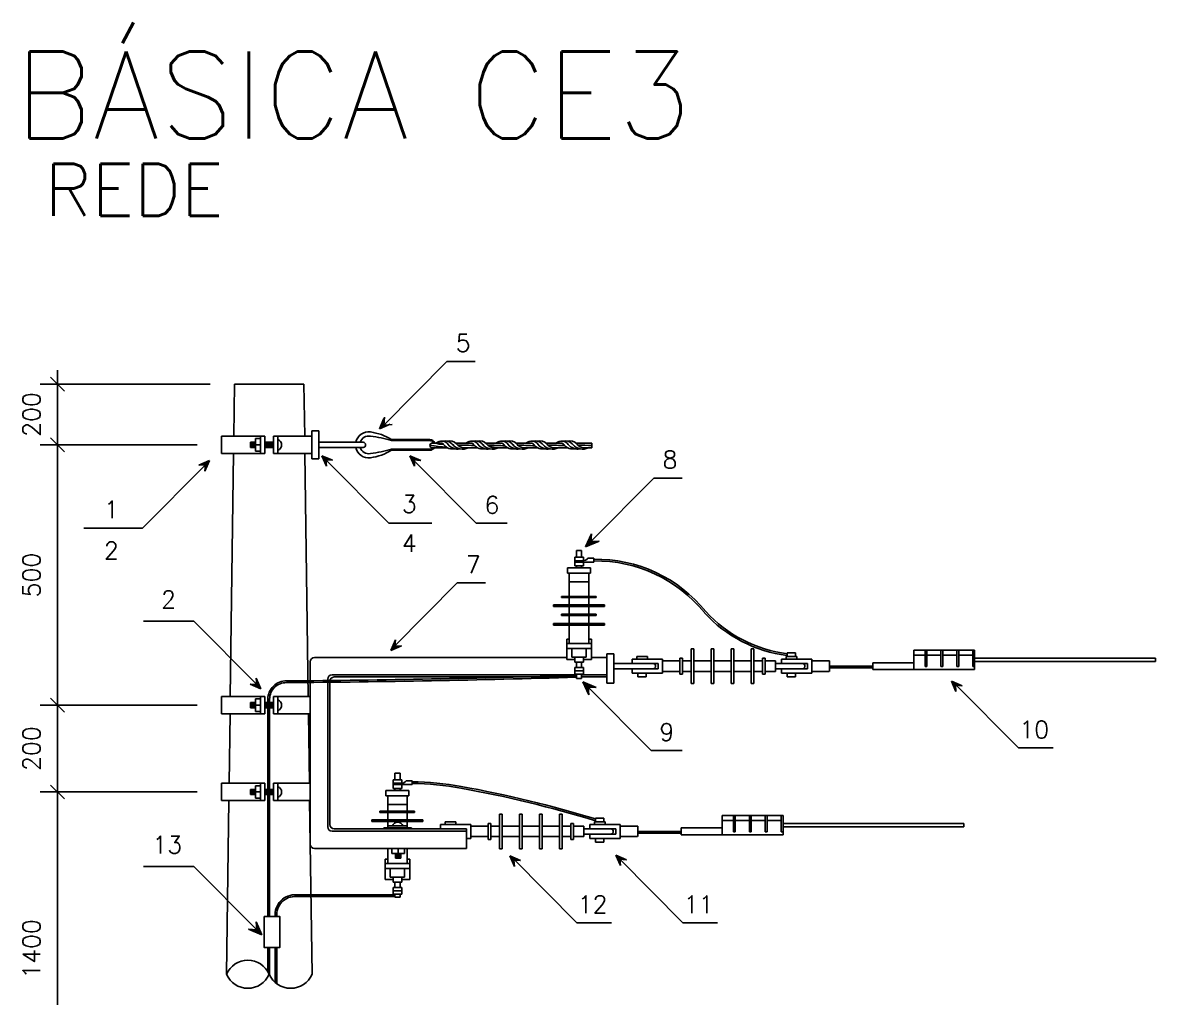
# Model space of a CAD drawing. Extents: x 9.58 to 15.68, y -1.51 to 4.23.
# Drawn here: x 12.417 to 15.679, y 1.421 to 4.229 of the extents above; entities that cross this region are included whole.
import ezdxf
from ezdxf.enums import TextEntityAlignment as Align

# ---------------------------------------------------------------- set-up
doc = ezdxf.new("R2010")
doc.units = 0
doc.header["$MEASUREMENT"] = 0
doc.layers.get('0').update_dxf_attribs({"linetype": 'CONTINUOUS'})
doc.layers.get('DEFPOINTS').update_dxf_attribs({"linetype": 'CONTINUOUS'})
doc.layers.add('DETALHES', color=4, linetype='CONTINUOUS')
doc.styles.add('ROMANC', font='romanc')
doc.styles.add('ROMANS', font='ROMANS.SHX')
doc.dimstyles.new('ARQUIT', dxfattribs={"dimtxt": 0.05, "dimasz": 0, "dimexe": 0.05, "dimexo": 0.07, "dimgap": 0.05, "dimtad": 1, "dimdec": 4, "dimzin": 5, "dimtxsty": 'ROMANC', "dimblk": 'DOT', "dimtsz": 0.02, "dimcen": 0.04, "dimclrd": 1, "dimclre": 1, "dimclrt": 2, "dimazin": 3, "dimtfac": 1, "dimtdec": 4, "dimtix": 1, "dimtmove": 0, "dimatfit": 3, "dimtolj": 1, "dimtzin": 5})

# ---------------------------------------------------------------- blocks, each defined once
blk = doc.blocks.new('*X0')
at = {"color": 0}
for p, q in [((13.725, 6.108), (13.725, 6.168)), ((13.744, 6.108), (13.744, 6.168)), ((13.762, 6.108), (13.762, 6.168)), ((13.781, 6.108), (13.781, 6.168)), ((13.8, 6.108), (13.8, 6.168))]:
    blk.add_line(p, q, dxfattribs=at)
blk = doc.blocks.new('*X1')
at = {"color": 0}
for p, q in [((13.556, 6.108), (13.556, 6.168)), ((13.575, 6.108), (13.575, 6.168)), ((13.594, 6.108), (13.594, 6.168))]:
    blk.add_line(p, q, dxfattribs=at)
blk = doc.blocks.new('*D11')
at = {"color": 1, "linetype": 'BYBLOCK'}
for p, q in [((12.5379, 3.1674), (12.4979, 3.2074)), ((12.5179, 3.1874), (12.5179, 3.2274)), ((12.9575, 3.1874), (12.4679, 3.1874)), ((12.5179, 3.1874), (12.5179, 3.0124)), ((12.92, 3.0124), (12.4679, 3.0124)), ((12.5379, 2.9924), (12.4979, 3.0324)), ((12.5179, 3.0124), (12.5179, 2.9724))]:
    blk.add_line(p, q, dxfattribs=at)
at = {"layer": 'DEFPOINTS', "color": 0, "linetype": 'BYBLOCK'}
for p in [(13.0275, 3.1874), (12.5179, 3.0124), (12.99, 3.0124)]:
    blk.add_point(p, dxfattribs=at)
at = {"color": 2, "linetype": 'BYBLOCK', "style": 'ROMANS'}
blk.add_text('200', height=0.05, rotation=90, dxfattribs=at).set_placement((12.4679, 3.0999), align=Align.CENTER)
blk = doc.blocks.new('_DOT')
at = {"color": 0, "linetype": 'BYBLOCK'}
blk.add_line((-0.5, 0), (-1, 0), dxfattribs=at)
at = {"color": 0, "linetype": 'BYBLOCK', "const_width": 0.5}
blk.add_lwpolyline([(-0.25, 0, 1), (0.25, 0, 1)], format="xyb", close=True, dxfattribs=at)
blk = doc.blocks.new('*D9')
at = {"color": 1, "linetype": 'BYBLOCK'}
for p, q in [((12.92, 3.0124), (12.4679, 3.0124)), ((12.5379, 2.9924), (12.4979, 3.0324)), ((12.5179, 3.0124), (12.5179, 2.2624)), ((12.92, 2.2624), (12.4679, 2.2624)), ((12.5379, 2.2424), (12.4979, 2.2824))]:
    blk.add_line(p, q, dxfattribs=at)
at = {"layer": 'DEFPOINTS', "color": 0, "linetype": 'BYBLOCK'}
for p in [(12.99, 3.0124), (12.5179, 2.2624), (12.99, 2.2624)]:
    blk.add_point(p, dxfattribs=at)
at = {"color": 2, "linetype": 'BYBLOCK', "style": 'ROMANS'}
blk.add_text('500', height=0.05, rotation=90, dxfattribs=at).set_placement((12.4679, 2.6374), align=Align.CENTER)
blk = doc.blocks.new('*D10')
at = {"color": 1, "linetype": 'BYBLOCK'}
for p, q in [((12.5179, 2.2624), (12.5179, 2.3024)), ((12.92, 2.2624), (12.4679, 2.2624)), ((12.5379, 2.2424), (12.4979, 2.2824)), ((12.5179, 2.2624), (12.5179, 2.0124)), ((12.5379, 1.9924), (12.4979, 2.0324)), ((12.92, 2.0124), (12.4679, 2.0124)), ((12.5179, 2.0124), (12.5179, 1.9724))]:
    blk.add_line(p, q, dxfattribs=at)
at = {"layer": 'DEFPOINTS', "color": 0, "linetype": 'BYBLOCK'}
for p in [(12.99, 2.2624), (12.5179, 2.0124), (12.99, 2.0124)]:
    blk.add_point(p, dxfattribs=at)
at = {"color": 2, "linetype": 'BYBLOCK', "style": 'ROMANS'}
blk.add_text('200', height=0.05, rotation=90, dxfattribs=at).set_placement((12.4679, 2.1374), align=Align.CENTER)
blk = doc.blocks.new('*D12')
at = {"color": 1, "linetype": 'BYBLOCK'}
for p, q in [((12.5379, 1.9924), (12.4979, 2.0324)), ((12.92, 2.0124), (12.4679, 2.0124)), ((12.5179, 2.0124), (12.5179, 1.1081)), ((12.5379, 1.0881), (12.4979, 1.1281)), ((12.8587, 1.1081), (12.4679, 1.1081))]:
    blk.add_line(p, q, dxfattribs=at)
at = {"layer": 'DEFPOINTS', "color": 0, "linetype": 'BYBLOCK'}
for p in [(12.99, 2.0124), (12.5179, 1.1081), (12.9287, 1.1081)]:
    blk.add_point(p, dxfattribs=at)
at = {"color": 2, "linetype": 'BYBLOCK', "style": 'ROMANS'}
blk.add_text('1400', height=0.05, rotation=90, dxfattribs=at).set_placement((12.4679, 1.5602), align=Align.CENTER)

msp = doc.modelspace()

# ---------------------------------------------------------------- linework, layer by layer
at = {"layer": 'DETALHES', "color": 2}
for p, q in [((13.6392, 3.25245), (13.45766, 3.06964)), ((13.72074, 3.25245), (13.6392, 3.25245)), ((13.02751, 3.18743), (13.02546, 3.03743)), ((13.02751, 3.18743), (13.22751, 3.18743)), ((13.22955, 3.03743), (13.22751, 3.18743)), ((13.44455, 3.05852), (13.45789, 3.08866)), ((13.44455, 3.05852), (13.47538, 3.0717)), ((13.45956, 3.09243), (13.45766, 3.06964)), ((13.45766, 3.06964), (13.48141, 3.07123)), ((13.08751, 3.01993), (13.07393, 3.01993)), ((13.07393, 3.01993), (13.07393, 3.00493)), ((13.08751, 3.00493), (13.07393, 3.00493)), ((13.08751, 3.03043), (13.08751, 2.99444)), ((13.08751, 3.03043), (13.10251, 3.03043)), ((13.08751, 3.01243), (13.10251, 3.01243)), ((13.14001, 3.01993), (13.11501, 3.01993)), ((13.14001, 3.00493), (13.11501, 3.00493)), ((13.02478, 2.98743), (13.01524, 2.28743)), ((13.08751, 2.99444), (13.10251, 2.99444)), ((13.23978, 2.28743), (13.23024, 2.98743)), ((13.27868, 2.98122), (13.30951, 2.96804)), ((13.27868, 2.98122), (13.29203, 2.95108)), ((13.47204, 2.7865), (13.2905, 2.96931)), ((13.2905, 2.96931), (13.30951, 2.96804)), ((13.29203, 2.95108), (13.2905, 2.96931)), ((13.53277, 2.98106), (13.5636, 2.96788)), ((13.53277, 2.98106), (13.54612, 2.95092)), ((13.72376, 2.7865), (13.54222, 2.96931)), ((13.5446, 2.96916), (13.5636, 2.96788)), ((13.54612, 2.95092), (13.5446, 2.96916)), ((12.76233, 2.77242), (12.94387, 2.95523)), ((12.95549, 2.96693), (12.92466, 2.95376)), ((12.94367, 2.95503), (12.92466, 2.95376)), ((12.95549, 2.96693), (12.94215, 2.93679)), ((12.94215, 2.93679), (12.94367, 2.95503)), ((14.23484, 2.91641), (14.05331, 2.7336)), ((14.31639, 2.91641), (14.23484, 2.91641)), ((12.5937, 2.77242), (12.76233, 2.77242)), ((13.59616, 2.7865), (13.47204, 2.7865)), ((13.8128, 2.7865), (13.72376, 2.7865)), ((14.03852, 2.71871), (14.05521, 2.75639)), ((14.05521, 2.75639), (14.05331, 2.7336)), ((14.03852, 2.71871), (14.07706, 2.73519)), ((14.05331, 2.7336), (14.07706, 2.73519)), ((13.66832, 2.61477), (13.48678, 2.43196)), ((13.74987, 2.61477), (13.66832, 2.61477)), ((14.09299, 2.55115), (13.94557, 2.55115)), ((13.94557, 2.55115), (13.94557, 2.54691)), ((14.09299, 2.54691), (13.94557, 2.54691)), ((14.06873, 2.57591), (13.96873, 2.57591)), ((13.96873, 2.57591), (13.96873, 2.57237)), ((14.06873, 2.57237), (13.96873, 2.57237)), ((14.06873, 2.57591), (14.06873, 2.57237)), ((14.09299, 2.55115), (14.09299, 2.54691)), ((14.06873, 2.52434), (13.96873, 2.52434)), ((13.96873, 2.52434), (13.96873, 2.52065)), ((14.06873, 2.52065), (13.96873, 2.52065)), ((14.06873, 2.52434), (14.06873, 2.52065)), ((12.76522, 2.50467), (12.91022, 2.50467)), ((12.91022, 2.50467), (13.09176, 2.32186)), ((14.09244, 2.49762), (13.94557, 2.49762)), ((13.94557, 2.49762), (13.94557, 2.49338)), ((14.09244, 2.49338), (13.94557, 2.49338)), ((14.09244, 2.49762), (14.09244, 2.49338)), ((13.47733, 2.42021), (13.49068, 2.45035)), ((13.49068, 2.45035), (13.48915, 2.43212)), ((13.47733, 2.42021), (13.50816, 2.43339)), ((13.48915, 2.43212), (13.50816, 2.43339)), ((14.34256, 2.42493), (14.34256, 2.32493)), ((14.34256, 2.42493), (14.35006, 2.42493)), ((14.35006, 2.42493), (14.35006, 2.32493)), ((14.40006, 2.42493), (14.40006, 2.32493)), ((14.40006, 2.42493), (14.40756, 2.42493)), ((14.40756, 2.42493), (14.40756, 2.32493)), ((14.45756, 2.42493), (14.46506, 2.42493)), ((14.45756, 2.42493), (14.45756, 2.32493)), ((14.46506, 2.42493), (14.46506, 2.32493)), ((14.51506, 2.42493), (14.52256, 2.42493)), ((14.51506, 2.42493), (14.51506, 2.32493)), ((14.52256, 2.42493), (14.52256, 2.32493)), ((15.01582, 2.42118), (15.01582, 2.37355)), ((15.02082, 2.37355), (15.02082, 2.42118)), ((15.06178, 2.42118), (15.06178, 2.37355)), ((15.06678, 2.37355), (15.06678, 2.42118)), ((15.10774, 2.42118), (15.10774, 2.37355)), ((15.11274, 2.37355), (15.11274, 2.42118)), ((15.1537, 2.42118), (15.1537, 2.37355)), ((14.31006, 2.39761), (14.31006, 2.35175)), ((14.31006, 2.39761), (14.31756, 2.39761)), ((14.31756, 2.39761), (14.31756, 2.35175)), ((14.54756, 2.39761), (14.54756, 2.35175)), ((14.55506, 2.39761), (14.54756, 2.39761)), ((14.55506, 2.39761), (14.55506, 2.35175)), ((14.9837, 2.40697), (15.01582, 2.40697)), ((15.02082, 2.40697), (15.06178, 2.40697)), ((15.06678, 2.40697), (15.10774, 2.40697)), ((15.11274, 2.40697), (15.1537, 2.40697)), ((14.31006, 2.35175), (14.31756, 2.35175)), ((14.55506, 2.35175), (14.54756, 2.35175)), ((15.01582, 2.37355), (15.02082, 2.37355)), ((15.06178, 2.37355), (15.06678, 2.37355)), ((15.10774, 2.37355), (15.11274, 2.37355)), ((15.1537, 2.37355), (15.1587, 2.37355)), ((13.09176, 2.32186), (13.07276, 2.32313)), ((13.10358, 2.30995), (13.07276, 2.32313)), ((13.09024, 2.34009), (13.09176, 2.32186)), ((13.10358, 2.30995), (13.09024, 2.34009)), ((14.03073, 2.32953), (14.06927, 2.31306)), ((14.03073, 2.32953), (14.04741, 2.29186)), ((14.34256, 2.32493), (14.35006, 2.32493)), ((14.40006, 2.32493), (14.40756, 2.32493)), ((14.45756, 2.32493), (14.46506, 2.32493)), ((14.51506, 2.32493), (14.52256, 2.32493)), ((15.09164, 2.33183), (15.12247, 2.31865)), ((15.09164, 2.33183), (15.10499, 2.30169)), ((15.28482, 2.13939), (15.10328, 2.3222)), ((15.10347, 2.31992), (15.12247, 2.31865)), ((15.10499, 2.30169), (15.10347, 2.31992)), ((14.22705, 2.13184), (14.04551, 2.31465)), ((14.04551, 2.31465), (14.06927, 2.31306)), ((14.04741, 2.29186), (14.04551, 2.31465)), ((13.08751, 2.26993), (13.07393, 2.26993)), ((13.07393, 2.26993), (13.07393, 2.25493)), ((13.08751, 2.25493), (13.07393, 2.25493)), ((13.08751, 2.28043), (13.08751, 2.24444)), ((13.08751, 2.28043), (13.10251, 2.28043)), ((13.08751, 2.26243), (13.10251, 2.26243)), ((13.14001, 2.26993), (13.11501, 2.26993)), ((13.14001, 2.25493), (13.11501, 2.25493)), ((13.01455, 2.23743), (13.01183, 2.03743)), ((13.08751, 2.24444), (13.10251, 2.24444)), ((13.24319, 2.03743), (13.24046, 2.23743)), ((14.31609, 2.13184), (14.22705, 2.13184)), ((15.38465, 2.13939), (15.28482, 2.13939)), ((13.08751, 2.03043), (13.10251, 2.03043)), ((13.08751, 2.03043), (13.08751, 1.99444)), ((13.07393, 2.01993), (13.07393, 2.00493)), ((13.08751, 2.01993), (13.07393, 2.01993)), ((13.08751, 2.00493), (13.07393, 2.00493)), ((13.08751, 2.01243), (13.10251, 2.01243)), ((13.08751, 1.99444), (13.10251, 1.99444)), ((13.14001, 2.01993), (13.11501, 2.01993)), ((13.14001, 2.00493), (13.11501, 2.00493)), ((13.01114, 1.98743), (13.00433, 1.48743)), ((13.25069, 1.48743), (13.24387, 1.98743)), ((13.57008, 1.93197), (13.42265, 1.93197)), ((13.42265, 1.93197), (13.42265, 1.92773)), ((13.57008, 1.92773), (13.42265, 1.92773)), ((13.54581, 1.95673), (13.44581, 1.95673)), ((13.44581, 1.95673), (13.44581, 1.95319)), ((13.54581, 1.95319), (13.44581, 1.95319)), ((13.54581, 1.95673), (13.54581, 1.95319)), ((13.57008, 1.93197), (13.57008, 1.92773)), ((13.79075, 1.94868), (13.79825, 1.94868)), ((13.79075, 1.94868), (13.79075, 1.84868)), ((13.79825, 1.94868), (13.79825, 1.84868)), ((13.84825, 1.94868), (13.85575, 1.94868)), ((13.84825, 1.94868), (13.84825, 1.84868)), ((13.85575, 1.94868), (13.85575, 1.84868)), ((13.90575, 1.94868), (13.90575, 1.84868)), ((13.90575, 1.94868), (13.91325, 1.94868)), ((13.91325, 1.94868), (13.91325, 1.84868)), ((13.96325, 1.94868), (13.96325, 1.84868)), ((13.96325, 1.94868), (13.97075, 1.94868)), ((13.97075, 1.94868), (13.97075, 1.84868)), ((14.43188, 1.93072), (14.464, 1.93072)), ((14.464, 1.94493), (14.464, 1.8973)), ((14.469, 1.8973), (14.469, 1.94493)), ((14.469, 1.93072), (14.50996, 1.93072)), ((14.50996, 1.94493), (14.50996, 1.8973)), ((14.51496, 1.8973), (14.51496, 1.94493)), ((14.51496, 1.93072), (14.55592, 1.93072)), ((14.55592, 1.94493), (14.55592, 1.8973)), ((14.56092, 1.8973), (14.56092, 1.94493)), ((14.56092, 1.93072), (14.60188, 1.93072)), ((14.60188, 1.94493), (14.60188, 1.8973)), ((13.75825, 1.92136), (13.75825, 1.8755)), ((13.75825, 1.92136), (13.76575, 1.92136)), ((13.76575, 1.92136), (13.76575, 1.8755)), ((14.00325, 1.92136), (13.99575, 1.92136)), ((13.99575, 1.92136), (13.99575, 1.8755)), ((14.00325, 1.92136), (14.00325, 1.8755)), ((14.464, 1.8973), (14.469, 1.8973)), ((14.50996, 1.8973), (14.51496, 1.8973)), ((14.55592, 1.8973), (14.56092, 1.8973)), ((14.60188, 1.8973), (14.60688, 1.8973)), ((13.75825, 1.8755), (13.76575, 1.8755)), ((14.00325, 1.8755), (13.99575, 1.8755)), ((13.48062, 1.83493), (13.48062, 1.84993)), ((13.48062, 1.83493), (13.5166, 1.83493)), ((13.49111, 1.83493), (13.49111, 1.82135)), ((13.49861, 1.83493), (13.49861, 1.84993)), ((13.50611, 1.83493), (13.50611, 1.82135)), ((13.5166, 1.83493), (13.5166, 1.84993)), ((13.79075, 1.84868), (13.79825, 1.84868)), ((13.82025, 1.82815), (13.85107, 1.81497)), ((13.82025, 1.82815), (13.83359, 1.798)), ((13.84825, 1.84868), (13.85575, 1.84868)), ((13.90575, 1.84868), (13.91325, 1.84868)), ((13.96325, 1.84868), (13.97075, 1.84868)), ((14.12519, 1.83043), (14.13854, 1.80028)), ((14.12519, 1.83043), (14.15602, 1.81725)), ((12.76522, 1.79814), (12.91022, 1.79814)), ((12.91022, 1.79814), (13.09176, 1.61532)), ((13.49111, 1.82135), (13.50611, 1.82135)), ((14.01342, 1.63571), (13.83188, 1.81852)), ((13.83207, 1.81624), (13.85107, 1.81497)), ((13.83359, 1.798), (13.83207, 1.81624)), ((14.31855, 1.63571), (14.13702, 1.81852)), ((14.13854, 1.80028), (14.13702, 1.81852)), ((14.13702, 1.81852), (14.15602, 1.81725)), ((13.10654, 1.60044), (13.08986, 1.63812)), ((13.08986, 1.63812), (13.09176, 1.61532)), ((14.11325, 1.63571), (14.01342, 1.63571)), ((14.41839, 1.63571), (14.31855, 1.63571)), ((13.10654, 1.60044), (13.068, 1.61691)), ((13.09176, 1.61532), (13.068, 1.61691))]:
    msp.add_line(p, q, dxfattribs=at)
at = {"layer": 'DETALHES', "color": 3}
for p, q in [((12.99001, 3.03743), (13.11501, 3.03743)), ((12.99001, 3.03743), (12.99001, 2.98743)), ((13.10251, 3.03743), (13.10251, 2.98743)), ((13.11501, 3.03743), (13.11501, 2.98743)), ((13.14001, 3.03743), (13.14001, 2.98743)), ((13.14001, 3.03743), (13.25, 3.03743)), ((13.15251, 3.03743), (13.15251, 2.98743)), ((13.25, 3.05243), (13.25, 2.97243)), ((13.25, 3.05243), (13.27, 3.05243)), ((13.27, 3.05243), (13.27, 2.97243)), ((13.27, 3.01993), (13.39751, 3.01993)), ((13.27, 3.00493), (13.39751, 3.00493)), ((13.48001, 3.02776), (13.58968, 3.02776)), ((13.48001, 3.02493), (13.58968, 3.02493)), ((13.62456, 3.01779), (13.59687, 3.01779)), ((13.64022, 3.00433), (13.59687, 3.00433)), ((13.71102, 3.01779), (13.66465, 3.01779)), ((13.72667, 3.00433), (13.68386, 3.00433)), ((13.79747, 3.01779), (13.75111, 3.01779)), ((13.81313, 3.00433), (13.77031, 3.00433)), ((13.88393, 3.01779), (13.83756, 3.01779)), ((13.89958, 3.00433), (13.85677, 3.00433)), ((13.97038, 3.01779), (13.92402, 3.01779)), ((13.98604, 3.00433), (13.94322, 3.00433)), ((14.05668, 3.01779), (14.01032, 3.01779)), ((14.05668, 3.00433), (14.0317, 3.00433)), ((14.05668, 3.01779), (14.05668, 3.00433)), ((12.99001, 2.98743), (13.11501, 2.98743)), ((13.14001, 2.98743), (13.25, 2.98743)), ((13.25, 2.97243), (13.27, 2.97243)), ((13.48001, 2.99993), (13.58968, 2.99993)), ((13.48001, 2.99711), (13.58904, 2.99711)), ((13.98648, 2.65776), (13.98648, 2.64276)), ((13.99148, 2.64276), (13.99148, 2.57591)), ((14.04773, 2.64276), (14.04773, 2.57591)), ((14.05273, 2.65776), (14.05273, 2.64276)), ((13.99148, 2.57237), (13.99148, 2.55115)), ((13.99148, 2.54691), (13.99148, 2.52434)), ((14.04773, 2.57237), (14.04773, 2.55115)), ((14.04773, 2.54691), (14.04773, 2.52434)), ((13.99148, 2.52065), (13.99148, 2.49762)), ((14.04773, 2.52065), (14.04773, 2.49762)), ((13.99148, 2.49338), (13.99148, 2.44059)), ((14.04773, 2.49338), (14.04773, 2.44059)), ((13.98398, 2.45309), (13.98398, 2.39385)), ((14.05523, 2.45309), (14.05523, 2.39385)), ((13.99898, 2.42559), (13.99898, 2.40059)), ((14.04023, 2.42559), (14.04023, 2.40059)), ((14.9837, 2.42118), (15.1587, 2.42118)), ((14.9837, 2.42118), (14.9837, 2.36493)), ((15.1587, 2.42118), (15.1587, 2.36493)), ((13.24575, 1.86243), (13.24575, 2.38743)), ((13.25825, 2.39993), (13.98398, 2.39993)), ((14.05523, 2.39993), (14.10006, 2.39993)), ((14.05523, 2.39993), (14.10006, 2.39993)), ((14.10006, 2.41063), (14.12006, 2.41063)), ((14.10006, 2.41063), (14.10006, 2.32633)), ((14.12006, 2.41063), (14.12006, 2.32633)), ((14.12006, 2.38243), (14.24756, 2.38243)), ((14.17256, 2.39493), (14.26006, 2.39493)), ((14.18588, 2.40296), (14.21631, 2.40296)), ((14.24756, 2.38243), (14.24756, 2.36743)), ((14.26006, 2.39493), (14.26006, 2.35493)), ((14.26006, 2.38993), (14.31006, 2.38993)), ((14.31756, 2.38993), (14.34256, 2.38993)), ((14.35006, 2.38993), (14.40006, 2.38993)), ((14.40756, 2.38993), (14.45756, 2.38993)), ((14.46506, 2.38993), (14.51506, 2.38993)), ((14.52256, 2.38993), (14.54756, 2.38993)), ((14.55506, 2.38993), (14.58506, 2.38993)), ((14.58506, 2.38993), (14.58506, 2.35993)), ((14.58506, 2.38243), (14.67757, 2.38243)), ((14.60257, 2.39493), (14.69007, 2.39493)), ((14.60257, 2.39493), (14.60257, 2.38243)), ((14.61588, 2.40296), (14.64632, 2.40296)), ((14.61588, 2.39493), (14.61588, 2.40296)), ((14.61897, 2.40296), (14.61897, 2.41349)), ((14.61897, 2.41349), (14.64323, 2.41349)), ((14.64323, 2.40296), (14.64323, 2.41349)), ((14.64632, 2.39493), (14.64632, 2.40296)), ((14.67757, 2.38243), (14.67757, 2.36743)), ((14.69007, 2.39493), (14.69007, 2.35493)), ((14.69007, 2.38993), (14.74037, 2.38993)), ((14.74037, 2.38993), (14.74037, 2.35993)), ((14.86537, 2.38493), (14.86537, 2.36493)), ((14.86537, 2.38493), (14.9837, 2.38493)), ((13.30825, 2.34993), (14.0121, 2.34993)), ((14.0271, 2.34993), (14.10006, 2.34993)), ((14.12006, 2.36743), (14.24756, 2.36743)), ((14.17256, 2.35493), (14.26006, 2.35493)), ((14.26006, 2.35993), (14.31006, 2.35993)), ((14.31756, 2.35993), (14.34256, 2.35993)), ((14.35006, 2.35993), (14.40006, 2.35993)), ((14.40756, 2.35993), (14.45756, 2.35993)), ((14.46506, 2.35993), (14.51506, 2.35993)), ((14.52256, 2.35993), (14.54756, 2.35993)), ((14.55506, 2.35993), (14.58506, 2.35993)), ((14.58506, 2.36743), (14.67757, 2.36743)), ((14.60257, 2.36743), (14.60257, 2.35493)), ((14.60257, 2.35493), (14.69007, 2.35493)), ((14.61897, 2.35493), (14.61897, 2.3444)), ((14.64323, 2.35493), (14.64323, 2.3444)), ((14.69007, 2.35993), (14.74007, 2.35993)), ((14.74037, 2.37493), (14.86537, 2.37493)), ((14.74037, 2.36993), (14.86537, 2.36993)), ((14.86537, 2.36493), (14.9837, 2.36493)), ((14.9837, 2.36493), (15.1587, 2.36493)), ((13.29575, 1.91243), (13.29575, 2.33743)), ((13.302, 1.91868), (13.302, 2.33118)), ((13.3145, 2.34368), (14.0121, 2.34368)), ((14.0271, 2.34368), (14.10006, 2.34368)), ((14.10006, 2.32633), (14.12006, 2.32633)), ((14.18897, 2.3444), (14.21322, 2.3444)), ((14.61897, 2.3444), (14.64323, 2.3444)), ((12.99001, 2.28743), (13.11501, 2.28743)), ((12.99001, 2.28743), (12.99001, 2.23743)), ((13.10251, 2.28743), (13.10251, 2.23743)), ((13.11501, 2.28743), (13.11501, 2.23743)), ((13.14001, 2.28743), (13.24575, 2.28743)), ((13.14001, 2.28743), (13.14001, 2.23743)), ((13.15251, 2.28743), (13.15251, 2.23743)), ((12.99001, 2.23743), (13.11501, 2.23743)), ((13.14001, 2.23743), (13.24575, 2.23743)), ((12.99001, 2.03743), (13.11501, 2.03743)), ((12.99001, 2.03743), (12.99001, 1.98743)), ((13.10251, 2.03743), (13.10251, 1.98743)), ((13.11501, 2.03743), (13.11501, 1.98743)), ((13.14001, 2.03743), (13.24575, 2.03743)), ((13.14001, 2.03743), (13.14001, 1.98743)), ((13.15251, 2.03743), (13.15251, 1.98743)), ((13.46356, 2.01656), (13.46356, 2.00156)), ((13.46856, 2.00156), (13.46856, 1.95673)), ((13.52481, 2.00156), (13.52481, 1.95673)), ((13.52981, 2.01656), (13.52981, 2.00156)), ((12.99001, 1.98743), (13.11501, 1.98743)), ((13.14001, 1.98743), (13.24575, 1.98743)), ((13.46856, 1.95319), (13.46856, 1.93197)), ((13.52481, 1.95319), (13.52481, 1.93197)), ((13.63406, 1.92671), (13.6645, 1.92671)), ((13.63406, 1.91868), (13.63406, 1.92671)), ((13.6645, 1.91868), (13.6645, 1.92671)), ((14.06407, 1.91868), (14.06407, 1.92671)), ((14.06407, 1.92671), (14.0945, 1.92671)), ((14.06716, 1.92671), (14.06716, 1.93724)), ((14.06716, 1.93724), (14.09141, 1.93724)), ((14.09141, 1.92671), (14.09141, 1.93724)), ((14.0945, 1.91868), (14.0945, 1.92671)), ((14.43188, 1.94493), (14.60688, 1.94493)), ((14.43188, 1.94493), (14.43188, 1.88868)), ((14.60688, 1.94493), (14.60688, 1.88868)), ((13.30825, 1.89993), (13.69575, 1.89993)), ((13.3145, 1.90618), (13.69575, 1.90618)), ((13.45775, 1.90868), (13.53678, 1.90868)), ((13.46856, 1.91215), (13.46856, 1.90868)), ((13.47106, 1.91465), (13.52231, 1.91465)), ((13.52481, 1.91215), (13.52481, 1.90868)), ((13.62075, 1.91868), (13.70825, 1.91868)), ((13.62075, 1.91868), (13.62075, 1.90618)), ((13.69575, 1.84993), (13.69575, 1.90618)), ((13.69575, 1.90618), (13.69575, 1.89118)), ((13.70825, 1.91868), (13.70825, 1.87868)), ((13.70825, 1.91368), (13.75825, 1.91368)), ((13.76575, 1.91368), (13.79075, 1.91368)), ((13.79825, 1.91368), (13.84825, 1.91368)), ((13.85575, 1.91368), (13.90575, 1.91368)), ((13.91325, 1.91368), (13.96325, 1.91368)), ((13.97075, 1.91368), (13.99575, 1.91368)), ((14.00325, 1.91368), (14.03325, 1.91368)), ((14.03325, 1.91368), (14.03325, 1.88368)), ((14.03325, 1.90618), (14.12575, 1.90618)), ((14.05075, 1.91868), (14.13825, 1.91868)), ((14.05075, 1.91868), (14.05075, 1.90618)), ((14.12575, 1.90618), (14.12575, 1.89118)), ((14.13825, 1.91868), (14.13825, 1.87868)), ((14.13825, 1.91368), (14.18855, 1.91368)), ((14.18855, 1.91368), (14.18855, 1.88368)), ((14.18855, 1.89868), (14.31355, 1.89868)), ((14.18855, 1.89368), (14.31355, 1.89368)), ((14.31355, 1.90868), (14.43188, 1.90868)), ((14.31355, 1.90868), (14.31355, 1.88868)), ((13.69575, 1.87868), (13.70825, 1.87868)), ((13.70825, 1.88368), (13.75825, 1.88368)), ((13.76575, 1.88368), (13.79075, 1.88368)), ((13.79825, 1.88368), (13.84825, 1.88368)), ((13.85575, 1.88368), (13.90575, 1.88368)), ((13.91325, 1.88368), (13.96325, 1.88368)), ((13.97075, 1.88368), (13.99575, 1.88368)), ((14.00325, 1.88368), (14.03325, 1.88368)), ((14.03325, 1.89118), (14.12575, 1.89118)), ((14.05075, 1.89118), (14.05075, 1.87868)), ((14.05075, 1.87868), (14.13825, 1.87868)), ((14.06716, 1.87868), (14.06716, 1.86815)), ((14.06716, 1.86815), (14.09141, 1.86815)), ((14.09141, 1.87868), (14.09141, 1.86815)), ((14.13825, 1.88368), (14.18825, 1.88368)), ((14.31355, 1.88868), (14.43188, 1.88868)), ((14.43188, 1.88868), (14.60688, 1.88868)), ((13.25825, 1.84993), (13.69575, 1.84993)), ((13.46856, 1.84993), (13.46856, 1.80656)), ((13.52481, 1.84993), (13.52481, 1.80656)), ((13.46106, 1.81906), (13.46106, 1.75981)), ((13.53231, 1.81906), (13.53231, 1.75981)), ((13.47606, 1.79156), (13.47606, 1.76656)), ((13.51731, 1.79156), (13.51731, 1.76656))]:
    msp.add_line(p, q, dxfattribs=at)
at = {"layer": 'DETALHES', "color": 4}
for p, q in [((14.0121, 2.68853), (14.0121, 2.70776)), ((14.0121, 2.70776), (14.0271, 2.70776)), ((14.0271, 2.68853), (14.0271, 2.70776)), ((14.00749, 2.68853), (14.03265, 2.68853)), ((14.00749, 2.68853), (14.00749, 2.66368)), ((14.0293, 2.67871), (14.00749, 2.67871)), ((14.00749, 2.67474), (14.03265, 2.67474)), ((14.03265, 2.68853), (14.03265, 2.67871)), ((14.03265, 2.67474), (14.03265, 2.66368)), ((14.03265, 2.67474), (14.06188, 2.67474)), ((14.06188, 2.68599), (14.04482, 2.68599)), ((13.98648, 2.65776), (14.05273, 2.65776)), ((13.98648, 2.64276), (14.05273, 2.64276)), ((14.03265, 2.66368), (14.00749, 2.66368)), ((14.0121, 2.65776), (14.0121, 2.66368)), ((14.0271, 2.65776), (14.0271, 2.66368)), ((13.99148, 2.61776), (14.04773, 2.61776)), ((13.98398, 2.45309), (13.99148, 2.45309)), ((14.04773, 2.45309), (14.05523, 2.45309)), ((13.98398, 2.44059), (14.05523, 2.44059)), ((13.98398, 2.42559), (14.05523, 2.42559)), ((13.98398, 2.39385), (14.00749, 2.39385)), ((13.99898, 2.40059), (14.04023, 2.40059)), ((14.00749, 2.40059), (14.00749, 2.38687)), ((14.00749, 2.38687), (14.03265, 2.38687)), ((14.0121, 2.38687), (14.0121, 2.37107)), ((14.0271, 2.38687), (14.0271, 2.37107)), ((14.03265, 2.40059), (14.03265, 2.38687)), ((14.03265, 2.39385), (14.05523, 2.39385)), ((14.17256, 2.39493), (14.17256, 2.38243)), ((14.18588, 2.39493), (14.18588, 2.40296)), ((14.21631, 2.39493), (14.21631, 2.40296)), ((15.1587, 2.39806), (15.67903, 2.39806)), ((15.1587, 2.38806), (15.67903, 2.38806)), ((15.67903, 2.39806), (15.67903, 2.38806)), ((14.00749, 2.37107), (14.03265, 2.37107)), ((14.00749, 2.37107), (14.00749, 2.35202)), ((14.00749, 2.3617), (14.03265, 2.3617)), ((14.03265, 2.35202), (14.00749, 2.35202)), ((14.0121, 2.35202), (14.0121, 2.33899)), ((14.0271, 2.35202), (14.0271, 2.33899)), ((14.03265, 2.37107), (14.03265, 2.35202)), ((14.17256, 2.36743), (14.17256, 2.35493)), ((14.18897, 2.35493), (14.18897, 2.3444)), ((14.21322, 2.35493), (14.21322, 2.3444)), ((14.0121, 2.33899), (14.0271, 2.33899)), ((13.12367, 2.27994), (13.12367, 1.65357)), ((13.12867, 2.27994), (13.12867, 1.65357)), ((13.48919, 2.04734), (13.48919, 2.06656)), ((13.48919, 2.06656), (13.50419, 2.06656)), ((13.50419, 2.04734), (13.50419, 2.06656)), ((13.48458, 2.04734), (13.50974, 2.04734)), ((13.48458, 2.04734), (13.48458, 2.02249)), ((13.50639, 2.03752), (13.48458, 2.03752)), ((13.48458, 2.03354), (13.50974, 2.03354)), ((13.50974, 2.02249), (13.48458, 2.02249)), ((13.48919, 2.01656), (13.48919, 2.02249)), ((13.50419, 2.01656), (13.50419, 2.02249)), ((13.50974, 2.04734), (13.50974, 2.03752)), ((13.50974, 2.03354), (13.50974, 2.02249)), ((13.50974, 2.03354), (13.53897, 2.03354)), ((13.53897, 2.04479), (13.52191, 2.04479)), ((13.53897, 2.03354), (13.53897, 2.04479)), ((13.46356, 2.01656), (13.52981, 2.01656)), ((13.46356, 2.00156), (13.52981, 2.00156)), ((13.46856, 1.97656), (13.52481, 1.97656)), ((14.60688, 1.92181), (15.12721, 1.92181)), ((14.60688, 1.91181), (15.12721, 1.91181)), ((15.12721, 1.92181), (15.12721, 1.91181)), ((13.46106, 1.81906), (13.46856, 1.81906)), ((13.46106, 1.80656), (13.53231, 1.80656)), ((13.52481, 1.81906), (13.53231, 1.81906)), ((13.46106, 1.79156), (13.53231, 1.79156)), ((13.47606, 1.76656), (13.51731, 1.76656)), ((13.48458, 1.76656), (13.48458, 1.75283)), ((13.50974, 1.76656), (13.50974, 1.75283)), ((13.46106, 1.75981), (13.48458, 1.75981)), ((13.48458, 1.75283), (13.50974, 1.75283)), ((13.48458, 1.73704), (13.50974, 1.73704)), ((13.48458, 1.73704), (13.48458, 1.71798)), ((13.48919, 1.75283), (13.48919, 1.73704)), ((13.50419, 1.75283), (13.50419, 1.73704)), ((13.50974, 1.75981), (13.53231, 1.75981)), ((13.50974, 1.73704), (13.50974, 1.71798)), ((13.48919, 1.71602), (13.20596, 1.71602)), ((13.48919, 1.71102), (13.20596, 1.71102)), ((13.48458, 1.72767), (13.50974, 1.72767)), ((13.50974, 1.71798), (13.48458, 1.71798)), ((13.48919, 1.71798), (13.48919, 1.70906)), ((13.48919, 1.70906), (13.50419, 1.70906)), ((13.50419, 1.71798), (13.50419, 1.70906)), ((13.12367, 1.56473), (13.12367, 1.49498)), ((13.12867, 1.56473), (13.12867, 1.48488)), ((13.14456, 1.56473), (13.14456, 1.46385)), ((13.14956, 1.56473), (13.14956, 1.45982))]:
    msp.add_line(p, q, dxfattribs=at)
at = {"layer": 'DETALHES'}
for p, q in [((14.06188, 2.67474), (14.06188, 2.68599)), ((13.46856, 1.92773), (13.46856, 1.91215)), ((13.52481, 1.92773), (13.52481, 1.91215)), ((13.45775, 1.90868), (13.45775, 1.90618)), ((13.53678, 1.90868), (13.53678, 1.90618))]:
    msp.add_line(p, q, dxfattribs=at)
at = {"layer": 'DETALHES', "color": 3}
msp.add_lwpolyline([(13.11253, 1.65357), (13.11253, 1.56473), (13.15801, 1.56473), (13.15801, 1.65357)], close=True, dxfattribs=at)
for centre, radius, start, end in [((13.41382, 3.01243), 0.0375, 82.49135, 168.46304), ((13.41382, 3.01243), 0.0255, 78.22577, 162.89536), ((13.39675, 2.89115), 0.15998, 58.64129, 82.10818), ((13.37296, 2.65655), 0.38362, 73.79598, 83.10286), ((13.41382, 3.01243), 0.0375, 191.53696, 277.50865), ((13.41382, 3.01243), 0.0255, 197.10464, 281.77423), ((13.39751, 3.01243), 0.0075, 270, 90), ((13.58968, 3.01243), 0.01532, 20.45836, 90), ((13.58968, 3.01243), 0.0125, 25.37286, 90), ((13.58968, 3.01243), 0.01532, 270, 328.097), ((13.58968, 3.01243), 0.0125, 270, 319.61646), ((13.59687, 3.01106), 0.00673, 90, 270), ((13.6554, 3.32767), 0.32251, 258.33313, 266.91397), ((13.66552, 3.33377), 0.32251, 259.05216, 263.6585), ((13.62359, 3.00064), 0.02304, 34.34094, 131.89645), ((13.60963, 2.99488), 0.02735, 38.15571, 56.89808), ((13.63379, 2.9974), 0.02701, 42.48503, 105.17158), ((13.65511, 3.03179), 0.03123, 219.84768, 282.64031), ((13.64716, 2.99721), 0.02701, 42.48503, 105.17158), ((13.67024, 3.03635), 0.036, 219.64551, 279.90469), ((13.66943, 3.02565), 0.01864, 212.4776, 230.923), ((13.68361, 3.03616), 0.036, 219.64551, 297.86847), ((13.66552, 3.33377), 0.32251, 268.56747, 268.57623), ((13.69032, 3.03288), 0.02905, 216.86104, 259.31068), ((13.66552, 3.33377), 0.32251, 270.94939, 273.44605), ((13.66904, 2.10069), 0.9113, 86.88384, 89.00276), ((13.71004, 3.00064), 0.02304, 34.34094, 131.89645), ((13.69608, 2.99488), 0.02735, 38.15571, 56.89808), ((13.72025, 2.9974), 0.02701, 42.48503, 105.17158), ((13.74156, 3.03179), 0.03123, 219.84768, 282.64031), ((13.73362, 2.99721), 0.02701, 42.48503, 105.17158), ((13.75669, 3.03635), 0.036, 219.64551, 279.90469), ((13.75589, 3.02565), 0.01864, 212.4776, 230.923), ((13.77006, 3.03616), 0.036, 219.64551, 297.86847), ((13.77677, 3.03288), 0.02905, 216.86104, 259.31068), ((13.7376, 2.10069), 0.9113, 85.68013, 88.79263), ((13.66904, 2.10069), 0.9113, 82.56962, 84.05634), ((13.7965, 3.00064), 0.02304, 34.34094, 131.89645), ((13.78254, 2.99488), 0.02735, 38.15571, 56.89808), ((13.8067, 2.9974), 0.02701, 42.48503, 105.17158), ((13.82802, 3.03179), 0.03123, 219.84768, 282.64031), ((13.82007, 2.99721), 0.02701, 42.48503, 105.17158), ((13.84315, 3.03635), 0.036, 219.64551, 279.90469), ((13.84234, 3.02565), 0.01864, 212.4776, 230.923), ((13.85652, 3.03616), 0.036, 219.64551, 297.86847), ((13.86323, 3.03288), 0.02905, 216.86104, 259.31068), ((13.82509, 2.10069), 0.9113, 85.75104, 89.00276), ((13.88295, 3.00064), 0.02304, 34.34094, 131.89645), ((13.86899, 2.99488), 0.02735, 38.15571, 56.89808), ((13.89316, 2.9974), 0.02701, 42.48503, 105.17158), ((13.91447, 3.03179), 0.03123, 219.84768, 282.64031), ((13.90653, 2.99721), 0.02701, 42.48503, 105.17158), ((13.9296, 3.03635), 0.036, 219.64551, 279.90469), ((13.9288, 3.02565), 0.01864, 212.4776, 230.923), ((13.94297, 3.03616), 0.036, 219.64551, 297.86847), ((13.94968, 3.03288), 0.02905, 216.86104, 259.31068), ((13.9152, 2.10069), 0.9113, 85.99914, 89.00276), ((13.96941, 3.00064), 0.02304, 34.34094, 131.89645), ((13.95545, 2.99488), 0.02735, 38.15571, 56.89808), ((13.97961, 2.9974), 0.02701, 42.48503, 105.17158), ((14.00093, 3.03179), 0.03123, 219.84768, 282.64031), ((13.99298, 2.99721), 0.02701, 42.48503, 105.17158), ((14.01606, 3.03635), 0.036, 219.64551, 279.90469), ((14.01525, 3.02565), 0.01864, 212.4776, 230.923), ((14.02943, 3.03616), 0.036, 219.64551, 297.86847), ((14.03614, 3.03288), 0.02905, 216.86104, 259.31068), ((14.00089, 2.10069), 0.9113, 86.48982, 89.00276), ((13.39675, 3.13372), 0.15998, 277.89182, 301.35871), ((13.37296, 3.36831), 0.38362, 276.89714, 286.20402), ((13.25825, 2.38743), 0.0125, 90, 180), ((14.23256, 2.37493), 0.0075, 270, 90), ((14.66257, 2.37493), 0.0075, 270, 90), ((13.30825, 2.33743), 0.0125, 90, 180), ((13.3145, 2.33118), 0.0125, 90, 180), ((13.30825, 1.91243), 0.0125, 180, 270), ((13.3145, 1.91868), 0.0125, 180, 270), ((13.47106, 1.91215), 0.0025, 90, 180), ((13.52231, 1.91215), 0.0025, 0, 90), ((14.11075, 1.89868), 0.0075, 270, 90), ((13.25825, 1.86243), 0.0125, 180, 270)]:
    msp.add_arc(centre, radius, start, end, dxfattribs=at)
at = {"layer": 'DETALHES', "color": 2}
for centre, radius, start, end in [((13.14705, 3.01243), 0.01623, 289.63468, 70.36532), ((13.14705, 2.26243), 0.01623, 289.63468, 70.36532), ((13.14705, 2.01243), 0.01623, 289.63468, 70.36532), ((13.49739, 1.9092), 0.01623, 19.63468, 160.36532), ((13.06592, 1.46086), 0.06708, 23.33417, 156.66583), ((13.06592, 1.514), 0.06708, 203.33417, 336.66583), ((13.1891, 1.514), 0.06708, 203.33417, 336.66583)]:
    msp.add_arc(centre, radius, start, end, dxfattribs=at)
at = {"layer": 'DETALHES', "color": 4}
for centre, radius, start, end in [((14.03112, 2.69502), 0.0164, 263.61906, 326.60468), ((14.06909, 2.27801), 0.40496, 38.89305, 91.02035), ((14.06911, 2.27803), 0.39993, 38.88526, 90.97191), ((14.66734, 2.79161), 0.3889, 222.47114, 262.76041), ((14.66747, 2.79172), 0.38407, 222.48028, 262.8422), ((13.17581, 2.28029), 0.05214, 88.16046, 180.4309), ((13.17581, 2.28029), 0.04714, 88.16046, 180.4309), ((12.87686, 40.74116), 38.40993, 270.448434, 271.693675), ((12.87686, 40.74116), 38.41493, 270.448438, 271.693454), ((13.50821, 2.05382), 0.0164, 263.61906, 326.60468), ((13.53675, 1.26258), 0.77409, 79.38129, 89.83631), ((13.53675, 1.26258), 0.77909, 79.38129, 89.83631), ((13.0831, -1.28148), 3.35825, 72.96073, 79.772), ((13.0831, -1.28148), 3.36325, 72.98683, 79.772), ((13.20139, 1.6591), 0.05712, 85.20318, 185.81086), ((13.20139, 1.6591), 0.05212, 85.20318, 185.81086)]:
    msp.add_arc(centre, radius, start, end, dxfattribs=at)
at = {"layer": 'DETALHES', "color": 2}
for points in [[(13.44455, 3.05852), (13.45789, 3.08866), (13.44455, 3.05852), (13.45637, 3.07043)], [(13.44455, 3.05852), (13.45637, 3.07043), (13.44455, 3.05852), (13.47538, 3.0717)], [(13.27868, 2.98122), (13.2905, 2.96931), (13.27868, 2.98122), (13.30951, 2.96804)], [(13.27868, 2.98122), (13.29203, 2.95108), (13.27868, 2.98122), (13.2905, 2.96931)], [(13.53277, 2.98106), (13.5446, 2.96916), (13.53277, 2.98106), (13.5636, 2.96788)], [(13.53277, 2.98106), (13.54612, 2.95092), (13.53277, 2.98106), (13.5446, 2.96916)], [(12.95549, 2.96693), (12.94367, 2.95503), (12.95549, 2.96693), (12.92466, 2.95376)], [(12.95549, 2.96693), (12.94215, 2.93679), (12.95549, 2.96693), (12.94367, 2.95503)], [(14.03852, 2.71871), (14.05521, 2.75639), (14.03852, 2.71871), (14.05331, 2.7336)], [(14.03852, 2.71871), (14.05331, 2.7336), (14.03852, 2.71871), (14.07706, 2.73519)], [(13.47733, 2.42021), (13.49068, 2.45035), (13.47733, 2.42021), (13.48915, 2.43212)], [(13.47733, 2.42021), (13.48915, 2.43212), (13.47733, 2.42021), (13.50816, 2.43339)], [(13.10358, 2.30995), (13.09176, 2.32186), (13.10358, 2.30995), (13.07276, 2.32313)], [(13.10358, 2.30995), (13.09024, 2.34009), (13.10358, 2.30995), (13.09176, 2.32186)], [(14.03073, 2.32953), (14.04551, 2.31465), (14.03073, 2.32953), (14.06927, 2.31306)], [(14.03073, 2.32953), (14.04741, 2.29186), (14.03073, 2.32953), (14.04551, 2.31465)], [(15.09164, 2.33183), (15.10347, 2.31992), (15.09164, 2.33183), (15.12247, 2.31865)], [(15.09164, 2.33183), (15.10499, 2.30169), (15.09164, 2.33183), (15.10347, 2.31992)], [(13.82025, 1.82815), (13.83207, 1.81624), (13.82025, 1.82815), (13.85107, 1.81497)], [(13.82025, 1.82815), (13.83359, 1.798), (13.82025, 1.82815), (13.83207, 1.81624)], [(14.12519, 1.83043), (14.13854, 1.80028), (14.12519, 1.83043), (14.13702, 1.81852)], [(14.12519, 1.83043), (14.13702, 1.81852), (14.12519, 1.83043), (14.15602, 1.81725)], [(13.10654, 1.60044), (13.08986, 1.63812), (13.10654, 1.60044), (13.09176, 1.61532)], [(13.10654, 1.60044), (13.09176, 1.61532), (13.10654, 1.60044), (13.068, 1.61691)]]:
    msp.add_solid(points, dxfattribs=at)

# ---------------------------------------------------------------- block references
at = {"layer": 'DETALHES', "color": 1, "xscale": 0.25, "yscale": 0.25, "zscale": 0.25}
for name, p in [('*X1', (9.68613, 1.47798)), ('*X0', (9.68613, 1.47798)), ('*X1', (9.68613, 0.72798)), ('*X0', (9.68613, 0.72798)), ('*X1', (9.68613, 0.47798)), ('*X0', (9.68613, 0.47798))]:
    msp.add_blockref(name, p, dxfattribs=at)
at = {"layer": 'DETALHES', "color": 1, "xscale": 0.25, "yscale": 0.25, "zscale": 0.25, "rotation": 90}
msp.add_blockref('*X1', (15.03306, -1.56645), dxfattribs=at)

# ---------------------------------------------------------------- texts
at = {"layer": 'DETALHES', "color": 6, "style": 'ROMANS'}
msp.add_text('ESTRUTURA BÁSICA CE3', height=0.25, dxfattribs=at).set_placement((12.34599, 4.0622), align=Align.MIDDLE)
at = {"layer": 'DETALHES', "color": 4, "style": 'ROMANS'}
msp.add_text('FIM DE REDE', height=0.15, dxfattribs=at).set_placement((12.34599, 3.74707), align=Align.MIDDLE)
at = {"layer": 'DETALHES', "color": 3, "style": 'ROMANS'}
for s, p in [('5', (13.68599, 3.30591)), ('8', (14.28164, 2.96987)), ('1', (12.6731, 2.82605)), ('3', (13.53093, 2.8421)), ('6', (13.76899, 2.83948)), ('4', (13.53093, 2.72932)), ('2', (12.6731, 2.70795)), ('7', (13.71511, 2.66823)), ('2', (12.83745, 2.56699)), ('9', (14.27228, 2.18482)), ('10', (15.33004, 2.19237)), ('13', (12.83408, 1.86046)), ('12', (14.05864, 1.68869)), ('11', (14.36378, 1.68869))]:
    msp.add_text(s, height=0.05, dxfattribs=at).set_placement(p, align=Align.MIDDLE)

# ---------------------------------------------------------------- dimensions: what is measured, and where the dimension line sits
at = {"layer": 'DETALHES', "color": 3}
for base, p1, p2, text, picture, middle in [((12.51788, 3.01243), (13.02751, 3.18743), (12.99001, 3.01243), '200', '*D11', (12.46788, 3.09993)), ((12.51788, 2.26243), (12.99001, 3.01243), (12.99001, 2.26243), '500', '*D9', (12.46788, 2.63743)), ((12.51788, 2.01243), (12.99001, 2.26243), (12.99001, 2.01243), '200', '*D10', (12.46788, 2.13743)), ((12.51788, 1.10806), (12.99001, 2.01243), (12.92874, 1.10806), '1400', '*D12', (12.46788, 1.56025))]:
    dim = msp.add_linear_dim(base=base, p1=p1, p2=p2, angle=90, text=text, dimstyle='ARQUIT', dxfattribs=at)
    dim.commit()
    dim.dimension.update_dxf_attribs({"geometry": picture, "text_midpoint": middle})

doc.saveas('drawing.dxf')
